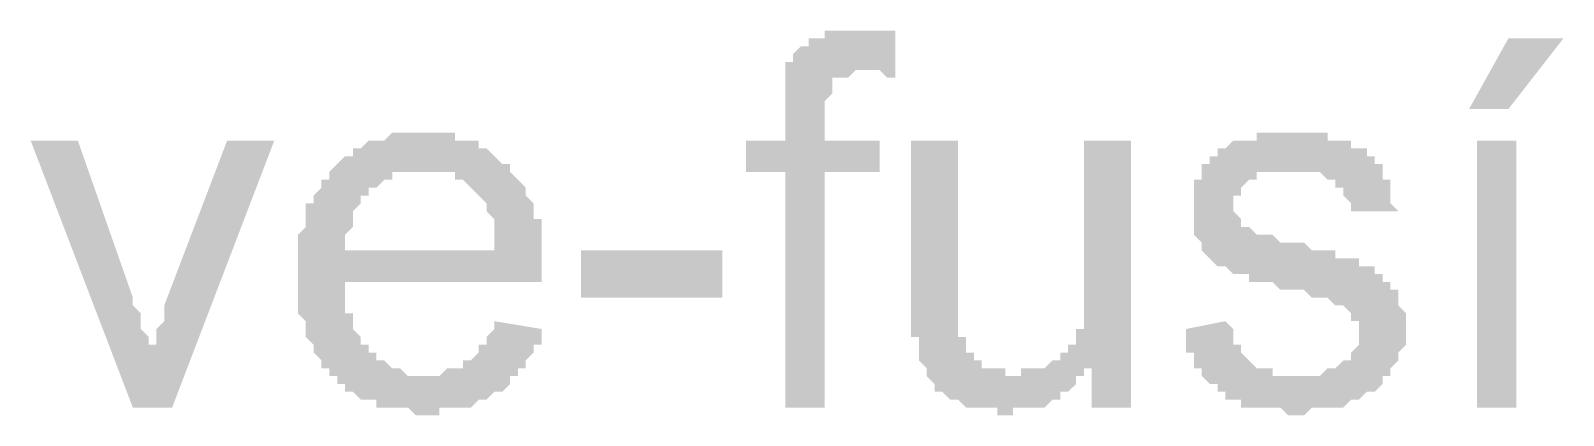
# Model space of a CAD drawing. Header units: millimetres. Extents: x 3949 to 6037, y -1956 to 1273.
# Drawn here: x 4833.59 to 4843.11, y -1657.75 to -1655.36 of the extents above; entities that cross this region are included whole.
import ezdxf

# ---------------------------------------------------------------- set-up
doc = ezdxf.new("R2010")
doc.units = ezdxf.units.MM
doc.layers.add('PADRÃO DE ENTRADA', color=7, linetype='Continuous', lineweight=0)

msp = doc.modelspace()

# ---------------------------------------------------------------- hatches: boundary and pattern name
at = {"layer": 'PADRÃO DE ENTRADA', "transparency": 33554559}
for points in [[(4838.2795, -1657.7039), (4838.2795, -1656.2393), (4838.0354, -1656.2393), (4838.0354, -1656.044), (4838.2795, -1656.044), (4838.2795, -1655.8487), (4838.2795, -1655.7999), (4838.2795, -1655.7999), (4838.2795, -1655.7511), (4838.2795, -1655.7023), (4838.2795, -1655.7023), (4838.2795, -1655.6535), (4838.2795, -1655.6046), (4838.2795, -1655.6046), (4838.2795, -1655.5558), (4838.3283, -1655.5558), (4838.3283, -1655.507), (4838.3283, -1655.507), (4838.3771, -1655.4582), (4838.3771, -1655.4582), (4838.426, -1655.4582), (4838.426, -1655.4094), (4838.4748, -1655.4094), (4838.4748, -1655.4094), (4838.5236, -1655.4094), (4838.5236, -1655.3605), (4838.5724, -1655.3605), (4838.6212, -1655.3605), (4838.6212, -1655.3605), (4838.6701, -1655.3605), (4838.7189, -1655.3605), (4838.7189, -1655.3605), (4838.7677, -1655.3605), (4838.7677, -1655.3605), (4838.8165, -1655.3605), (4838.8165, -1655.3605), (4838.8654, -1655.3605), (4838.9142, -1655.3605), (4838.963, -1655.3605), (4838.963, -1655.4094), (4838.963, -1655.4094), (4838.963, -1655.6535), (4838.9142, -1655.6535), (4838.8654, -1655.6046), (4838.8654, -1655.6046), (4838.8165, -1655.6046), (4838.7677, -1655.6046), (4838.7677, -1655.6046), (4838.7189, -1655.6046), (4838.7189, -1655.6046), (4838.6701, -1655.6535), (4838.6212, -1655.6535), (4838.6212, -1655.6535), (4838.6212, -1655.6535), (4838.5724, -1655.6535), (4838.5724, -1655.7023), (4838.5724, -1655.7023), (4838.5724, -1655.7511), (4838.5724, -1655.7511), (4838.5236, -1655.7999), (4838.5236, -1655.8487), (4838.5236, -1655.8976), (4838.5236, -1656.044), (4838.8654, -1656.044), (4838.8654, -1656.2393), (4838.5236, -1656.2393), (4838.5236, -1657.7039)], [(4840.7693, -1657.2157), (4841.0135, -1657.1669), (4841.0135, -1657.1669), (4841.0623, -1657.2157), (4841.0623, -1657.2645), (4841.0623, -1657.2645), (4841.0623, -1657.3134), (4841.1111, -1657.3134), (4841.1111, -1657.3622), (4841.1111, -1657.3622), (4841.1599, -1657.411), (4841.1599, -1657.411), (4841.1599, -1657.411), (4841.2087, -1657.4598), (4841.2087, -1657.4598), (4841.2576, -1657.4598), (4841.3064, -1657.4598), (4841.3064, -1657.5086), (4841.3552, -1657.5086), (4841.404, -1657.5086), (4841.404, -1657.5086), (4841.4528, -1657.5086), (4841.4528, -1657.5086), (4841.5017, -1657.5086), (4841.5505, -1657.5086), (4841.5505, -1657.5086), (4841.5993, -1657.5086), (4841.6481, -1657.4598), (4841.6481, -1657.4598), (4841.6969, -1657.4598), (4841.6969, -1657.4598), (4841.7458, -1657.411), (4841.7458, -1657.411), (4841.7946, -1657.411), (4841.7946, -1657.3622), (4841.7946, -1657.3622), (4841.8434, -1657.3134), (4841.8434, -1657.3134), (4841.8434, -1657.2645), (4841.8434, -1657.2157), (4841.8434, -1657.2157), (4841.8434, -1657.1669), (4841.7946, -1657.1669), (4841.7946, -1657.1181), (4841.7946, -1657.1181), (4841.7458, -1657.0693), (4841.7458, -1657.0693), (4841.7458, -1657.0693), (4841.6969, -1657.0693), (4841.6969, -1657.0693), (4841.6481, -1657.0204), (4841.5993, -1657.0204), (4841.5993, -1657.0204), (4841.5505, -1657.0204), (4841.5017, -1656.9716), (4841.4528, -1656.9716), (4841.404, -1656.9716), (4841.404, -1656.9716), (4841.3552, -1656.9716), (4841.3064, -1656.9228), (4841.2576, -1656.9228), (4841.2576, -1656.9228), (4841.2087, -1656.9228), (4841.1599, -1656.9228), (4841.1599, -1656.874), (4841.1111, -1656.874), (4841.1111, -1656.874), (4841.0623, -1656.874), (4841.0623, -1656.874), (4841.0623, -1656.874), (4841.0623, -1656.874), (4841.0135, -1656.8252), (4840.9646, -1656.8252), (4840.9646, -1656.8252), (4840.9158, -1656.7763), (4840.9158, -1656.7763), (4840.867, -1656.7275), (4840.867, -1656.7275), (4840.867, -1656.6787), (4840.867, -1656.6787), (4840.8182, -1656.6299), (4840.8182, -1656.6299), (4840.8182, -1656.5811), (4840.8182, -1656.5322), (4840.8182, -1656.5322), (4840.8182, -1656.4834), (4840.8182, -1656.4834), (4840.8182, -1656.4346), (4840.8182, -1656.3858), (4840.8182, -1656.3858), (4840.8182, -1656.337), (4840.8182, -1656.337), (4840.8182, -1656.2881), (4840.867, -1656.2881), (4840.867, -1656.2393), (4840.867, -1656.1905), (4840.9158, -1656.1905), (4840.9158, -1656.1417), (4840.9646, -1656.1417), (4840.9646, -1656.1417), (4840.9646, -1656.0928), (4841.0135, -1656.0928), (4841.0135, -1656.0928), (4841.0623, -1656.044), (4841.1111, -1656.044), (4841.1111, -1656.044), (4841.1599, -1656.044), (4841.1599, -1656.044), (4841.2087, -1656.044), (4841.2087, -1655.9952), (4841.2576, -1655.9952), (4841.3064, -1655.9952), (4841.3064, -1655.9952), (4841.3552, -1655.9952), (4841.404, -1655.9952), (4841.404, -1655.9952), (4841.4528, -1655.9952), (4841.5017, -1655.9952), (4841.5017, -1655.9952), (4841.5505, -1655.9952), (4841.5993, -1655.9952), (4841.5993, -1655.9952), (4841.6481, -1655.9952), (4841.6481, -1656.044), (4841.6969, -1656.044), (4841.7458, -1656.044), (4841.7458, -1656.044), (4841.7946, -1656.044), (4841.7946, -1656.0928), (4841.8434, -1656.0928), (4841.8922, -1656.0928), (4841.8922, -1656.1417), (4841.941, -1656.1417), (4841.941, -1656.1905), (4841.941, -1656.1905), (4841.9899, -1656.1905), (4841.9899, -1656.2393), (4841.9899, -1656.2393), (4841.9899, -1656.2881), (4842.0387, -1656.2881), (4842.0387, -1656.337), (4842.0387, -1656.3858), (4842.0387, -1656.3858), (4842.0387, -1656.4346), (4842.0875, -1656.4834), (4841.7946, -1656.4834), (4841.7946, -1656.4834), (4841.7946, -1656.4346), (4841.7458, -1656.3858), (4841.7458, -1656.3858), (4841.7458, -1656.337), (4841.6969, -1656.337), (4841.6969, -1656.2881), (4841.6969, -1656.2881), (4841.6481, -1656.2881), (4841.6481, -1656.2881), (4841.5993, -1656.2393), (4841.5993, -1656.2393), (4841.5505, -1656.2393), (4841.5017, -1656.2393), (4841.5017, -1656.2393), (4841.4528, -1656.2393), (4841.4528, -1656.2393), (4841.404, -1656.2393), (4841.3552, -1656.2393), (4841.3064, -1656.2393), (4841.2576, -1656.2393), (4841.2576, -1656.2393), (4841.2087, -1656.2393), (4841.2087, -1656.2881), (4841.1599, -1656.2881), (4841.1599, -1656.2881), (4841.1599, -1656.2881), (4841.1111, -1656.337), (4841.1111, -1656.337), (4841.1111, -1656.3858), (4841.0623, -1656.3858), (4841.0623, -1656.4346), (4841.0623, -1656.4346), (4841.0623, -1656.4834), (4841.0623, -1656.4834), (4841.1111, -1656.5322), (4841.1111, -1656.5322), (4841.1111, -1656.5811), (4841.1599, -1656.5811), (4841.1599, -1656.5811), (4841.2087, -1656.6299), (4841.2087, -1656.6299), (4841.2087, -1656.6299), (4841.2576, -1656.6299), (4841.2576, -1656.6299), (4841.3064, -1656.6299), (4841.3064, -1656.6299), (4841.3552, -1656.6787), (4841.404, -1656.6787), (4841.4528, -1656.6787), (4841.4528, -1656.6787), (4841.5017, -1656.6787), (4841.5505, -1656.7275), (4841.5993, -1656.7275), (4841.5993, -1656.7275), (4841.6481, -1656.7275), (4841.6969, -1656.7275), (4841.6969, -1656.7763), (4841.7458, -1656.7763), (4841.7946, -1656.7763), (4841.7946, -1656.7763), (4841.8434, -1656.7763), (4841.8434, -1656.8252), (4841.8434, -1656.8252), (4841.8922, -1656.8252), (4841.8922, -1656.8252), (4841.941, -1656.8252), (4841.941, -1656.874), (4841.9899, -1656.874), (4841.9899, -1656.9228), (4842.0387, -1656.9228), (4842.0387, -1656.9716), (4842.0387, -1656.9716), (4842.0875, -1656.9716), (4842.0875, -1657.0204), (4842.0875, -1657.0204), (4842.0875, -1657.0693), (4842.1363, -1657.1181), (4842.1363, -1657.1181), (4842.1363, -1657.1669), (4842.1363, -1657.2157), (4842.1363, -1657.2157), (4842.1363, -1657.2157), (4842.1363, -1657.2645), (4842.1363, -1657.3134), (4842.1363, -1657.3134), (4842.0875, -1657.3622), (4842.0875, -1657.411), (4842.0875, -1657.411), (4842.0387, -1657.4598), (4842.0387, -1657.4598), (4842.0387, -1657.5086), (4841.9899, -1657.5086), (4841.9899, -1657.5575), (4841.9899, -1657.5575), (4841.941, -1657.6063), (4841.941, -1657.6063), (4841.8922, -1657.6063), (4841.8434, -1657.6551), (4841.8434, -1657.6551), (4841.7946, -1657.6551), (4841.7946, -1657.6551), (4841.7458, -1657.7039), (4841.7458, -1657.7039), (4841.6969, -1657.7039), (4841.6481, -1657.7039), (4841.6481, -1657.7039), (4841.5993, -1657.7039), (4841.5505, -1657.7039), (4841.5505, -1657.7039), (4841.5017, -1657.7527), (4841.4528, -1657.7527), (4841.4528, -1657.7527), (4841.404, -1657.7527), (4841.404, -1657.7527), (4841.3552, -1657.7039), (4841.3064, -1657.7039), (4841.2576, -1657.7039), (4841.2576, -1657.7039), (4841.2087, -1657.7039), (4841.1599, -1657.7039), (4841.1599, -1657.7039), (4841.1111, -1657.7039), (4841.1111, -1657.6551), (4841.0623, -1657.6551), (4841.0623, -1657.6551), (4841.0135, -1657.6551), (4841.0135, -1657.6063), (4840.9646, -1657.6063), (4840.9646, -1657.6063), (4840.9646, -1657.5575), (4840.9158, -1657.5575), (4840.9158, -1657.5575), (4840.867, -1657.5086), (4840.867, -1657.5086), (4840.867, -1657.4598), (4840.8182, -1657.4598), (4840.8182, -1657.411), (4840.8182, -1657.3622), (4840.7693, -1657.3622), (4840.7693, -1657.3134), (4840.7693, -1657.3134), (4840.7693, -1657.2645), (4840.7693, -1657.2157), (4840.7693, -1657.2157)], [(4834.2274, -1657.7039), (4833.5927, -1656.044), (4833.8857, -1656.044), (4834.2274, -1657.0204), (4834.2274, -1657.0693), (4834.2274, -1657.0693), (4834.2762, -1657.1181), (4834.2762, -1657.1669), (4834.2762, -1657.1669), (4834.2762, -1657.2157), (4834.2762, -1657.2157), (4834.325, -1657.2645), (4834.325, -1657.3134), (4834.325, -1657.3134), (4834.325, -1657.3622), (4834.325, -1657.3134), (4834.3739, -1657.3134), (4834.3739, -1657.2645), (4834.3739, -1657.2645), (4834.3739, -1657.2157), (4834.3739, -1657.2157), (4834.4227, -1657.1669), (4834.4227, -1657.1181), (4834.4227, -1657.1181), (4834.4227, -1657.0693), (4834.4227, -1657.0693), (4834.8133, -1656.044), (4835.1062, -1656.044), (4834.4715, -1657.7039)], [(4840.1835, -1657.7039), (4840.1835, -1657.4598), (4840.1347, -1657.4598), (4840.1347, -1657.5086), (4840.0859, -1657.5086), (4840.0859, -1657.5575), (4840.0859, -1657.5575), (4840.037, -1657.6063), (4840.037, -1657.6063), (4839.9882, -1657.6063), (4839.9882, -1657.6551), (4839.9394, -1657.6551), (4839.9394, -1657.6551), (4839.8906, -1657.7039), (4839.8418, -1657.7039), (4839.8418, -1657.7039), (4839.7929, -1657.7039), (4839.7929, -1657.7039), (4839.7441, -1657.7039), (4839.6953, -1657.7039), (4839.6953, -1657.7527), (4839.6465, -1657.7527), (4839.6465, -1657.7527), (4839.5977, -1657.7527), (4839.5977, -1657.7039), (4839.5488, -1657.7039), (4839.5, -1657.7039), (4839.5, -1657.7039), (4839.4512, -1657.7039), (4839.4024, -1657.7039), (4839.4024, -1657.7039), (4839.3536, -1657.6551), (4839.3536, -1657.6551), (4839.3047, -1657.6551), (4839.2559, -1657.6063), (4839.2559, -1657.6063), (4839.2071, -1657.6063), (4839.2071, -1657.5575), (4839.2071, -1657.5575), (4839.1583, -1657.5086), (4839.1583, -1657.5086), (4839.1583, -1657.4598), (4839.1583, -1657.4598), (4839.1095, -1657.411), (4839.1095, -1657.411), (4839.1095, -1657.3622), (4839.1095, -1657.3134), (4839.1095, -1657.3134), (4839.1095, -1657.3134), (4839.1095, -1657.2645), (4839.0606, -1657.2645), (4839.0606, -1657.2157), (4839.0606, -1657.1669), (4839.0606, -1657.1669), (4839.0606, -1657.1181), (4839.0606, -1657.0693), (4839.0606, -1657.0693), (4839.0606, -1656.044), (4839.3536, -1656.044), (4839.3536, -1656.9716), (4839.3536, -1657.0204), (4839.3536, -1657.0204), (4839.3536, -1657.0693), (4839.3536, -1657.1181), (4839.3536, -1657.1669), (4839.3536, -1657.1669), (4839.3536, -1657.2157), (4839.3536, -1657.2157), (4839.3536, -1657.2645), (4839.3536, -1657.2645), (4839.4024, -1657.2645), (4839.4024, -1657.3134), (4839.4024, -1657.3622), (4839.4512, -1657.3622), (4839.4512, -1657.411), (4839.4512, -1657.411), (4839.5, -1657.411), (4839.5, -1657.4598), (4839.5488, -1657.4598), (4839.5488, -1657.4598), (4839.5977, -1657.4598), (4839.6465, -1657.4598), (4839.6465, -1657.5086), (4839.6953, -1657.5086), (4839.6953, -1657.5086), (4839.7441, -1657.5086), (4839.7441, -1657.4598), (4839.7929, -1657.4598), (4839.8418, -1657.4598), (4839.8418, -1657.4598), (4839.8906, -1657.4598), (4839.8906, -1657.4598), (4839.9394, -1657.411), (4839.9882, -1657.411), (4839.9882, -1657.3622), (4840.037, -1657.3622), (4840.037, -1657.3622), (4840.037, -1657.3134), (4840.0859, -1657.3134), (4840.0859, -1657.2645), (4840.0859, -1657.2645), (4840.0859, -1657.2157), (4840.1347, -1657.2157), (4840.1347, -1657.1669), (4840.1347, -1657.1669), (4840.1347, -1657.1181), (4840.1347, -1657.0693), (4840.1347, -1657.0693), (4840.1347, -1657.0204), (4840.1347, -1656.9716), (4840.1347, -1656.9228), (4840.1347, -1656.9228), (4840.1347, -1656.044), (4840.4276, -1656.044), (4840.4276, -1657.7039)]]:
    msp.add_hatch(color=7, dxfattribs=at).paths.add_polyline_path(points)
h = msp.add_hatch(color=7, dxfattribs=at)
h.paths.add_polyline_path([(4836.4731, -1657.1669), (4836.7661, -1657.2157), (4836.7661, -1657.2157), (4836.7661, -1657.2645), (4836.7661, -1657.3134), (4836.7172, -1657.3134), (4836.7172, -1657.3622), (4836.7172, -1657.3622), (4836.6684, -1657.411), (4836.6684, -1657.411), (4836.6684, -1657.4598), (4836.6196, -1657.4598), (4836.6196, -1657.5086), (4836.5708, -1657.5086), (4836.5708, -1657.5575), (4836.5708, -1657.5575), (4836.522, -1657.6063), (4836.522, -1657.6063), (4836.4731, -1657.6063), (4836.4731, -1657.6063), (4836.4243, -1657.6551), (4836.4243, -1657.6551), (4836.3755, -1657.6551), (4836.3755, -1657.6551), (4836.3267, -1657.7039), (4836.3267, -1657.7039), (4836.2779, -1657.7039), (4836.229, -1657.7039), (4836.229, -1657.7039), (4836.1802, -1657.7039), (4836.1314, -1657.7039), (4836.1314, -1657.7527), (4836.0826, -1657.7527), (4836.0338, -1657.7527), (4836.0338, -1657.7527), (4835.9849, -1657.7527), (4835.9849, -1657.7527), (4835.9361, -1657.7039), (4835.8873, -1657.7039), (4835.8873, -1657.7039), (4835.8385, -1657.7039), (4835.7897, -1657.7039), (4835.7897, -1657.7039), (4835.7408, -1657.7039), (4835.7408, -1657.6551), (4835.692, -1657.6551), (4835.692, -1657.6551), (4835.6432, -1657.6551), (4835.5944, -1657.6063), (4835.5944, -1657.6063), (4835.5456, -1657.6063), (4835.5456, -1657.5575), (4835.4967, -1657.5575), (4835.4967, -1657.5575), (4835.4967, -1657.5086), (4835.4479, -1657.5086), (4835.4479, -1657.5086), (4835.4479, -1657.4598), (4835.3991, -1657.4598), (4835.3991, -1657.411), (4835.3991, -1657.411), (4835.3503, -1657.3622), (4835.3503, -1657.3622), (4835.3503, -1657.3134), (4835.3503, -1657.3134), (4835.3015, -1657.2645), (4835.3015, -1657.2157), (4835.3015, -1657.2157), (4835.3015, -1657.1669), (4835.3015, -1657.1669), (4835.2526, -1657.1181), (4835.2526, -1657.0693), (4835.2526, -1657.0693), (4835.2526, -1657.0204), (4835.2526, -1656.9716), (4835.2526, -1656.9228), (4835.2526, -1656.9228), (4835.2526, -1656.874), (4835.2526, -1656.8252), (4835.2526, -1656.8252), (4835.2526, -1656.7763), (4835.2526, -1656.7275), (4835.2526, -1656.6787), (4835.2526, -1656.6787), (4835.2526, -1656.6299), (4835.3015, -1656.5811), (4835.3015, -1656.5811), (4835.3015, -1656.5322), (4835.3015, -1656.5322), (4835.3015, -1656.4834), (4835.3015, -1656.4346), (4835.3503, -1656.4346), (4835.3503, -1656.3858), (4835.3503, -1656.3858), (4835.3991, -1656.337), (4835.3991, -1656.337), (4835.3991, -1656.2881), (4835.4479, -1656.2881), (4835.4479, -1656.2393), (4835.4479, -1656.2393), (4835.4479, -1656.2393), (4835.4967, -1656.1905), (4835.4967, -1656.1905), (4835.5456, -1656.1417), (4835.5456, -1656.1417), (4835.5944, -1656.1417), (4835.5944, -1656.0928), (4835.6432, -1656.0928), (4835.6432, -1656.0928), (4835.692, -1656.044), (4835.692, -1656.044), (4835.7408, -1656.044), (4835.7897, -1656.044), (4835.7897, -1656.044), (4835.8385, -1655.9952), (4835.8873, -1655.9952), (4835.8873, -1655.9952), (4835.9361, -1655.9952), (4835.9849, -1655.9952), (4835.9849, -1655.9952), (4836.0338, -1655.9952), (4836.0338, -1655.9952), (4836.0826, -1655.9952), (4836.0826, -1655.9952), (4836.1314, -1655.9952), (4836.1802, -1655.9952), (4836.1802, -1655.9952), (4836.229, -1655.9952), (4836.229, -1656.044), (4836.2779, -1656.044), (4836.3267, -1656.044), (4836.3267, -1656.044), (4836.3755, -1656.044), (4836.3755, -1656.0928), (4836.4243, -1656.0928), (4836.4243, -1656.0928), (4836.4731, -1656.1417), (4836.4731, -1656.1417), (4836.522, -1656.1905), (4836.522, -1656.1905), (4836.5708, -1656.1905), (4836.5708, -1656.2393), (4836.5708, -1656.2393), (4836.6196, -1656.2881), (4836.6196, -1656.2881), (4836.6196, -1656.2881), (4836.6684, -1656.337), (4836.6684, -1656.337), (4836.6684, -1656.3858), (4836.7172, -1656.4346), (4836.7172, -1656.4346), (4836.7172, -1656.4834), (4836.7172, -1656.4834), (4836.7172, -1656.5322), (4836.7661, -1656.5322), (4836.7661, -1656.5811), (4836.7661, -1656.6299), (4836.7661, -1656.6299), (4836.7661, -1656.6787), (4836.7661, -1656.7275), (4836.7661, -1656.7763), (4836.7661, -1656.7763), (4836.7661, -1656.8252), (4836.7661, -1656.874), (4836.7661, -1656.874), (4836.7661, -1656.9228), (4836.7661, -1656.9228), (4835.5456, -1656.9228), (4835.5456, -1656.9716), (4835.5456, -1657.0204), (4835.5456, -1657.0204), (4835.5456, -1657.0693), (4835.5456, -1657.1181), (4835.5944, -1657.1181), (4835.5944, -1657.1669), (4835.5944, -1657.2157), (4835.5944, -1657.2157), (4835.6432, -1657.2645), (4835.6432, -1657.2645), (4835.6432, -1657.3134), (4835.692, -1657.3134), (4835.692, -1657.3622), (4835.692, -1657.3622), (4835.7408, -1657.3622), (4835.7408, -1657.411), (4835.7897, -1657.411), (4835.7897, -1657.411), (4835.8385, -1657.4598), (4835.8385, -1657.4598), (4835.8873, -1657.4598), (4835.8873, -1657.4598), (4835.9361, -1657.5086), (4835.9849, -1657.5086), (4835.9849, -1657.5086), (4836.0338, -1657.5086), (4836.0338, -1657.5086), (4836.0826, -1657.5086), (4836.1314, -1657.5086), (4836.1314, -1657.5086), (4836.1802, -1657.4598), (4836.229, -1657.4598), (4836.229, -1657.4598), (4836.2779, -1657.4598), (4836.2779, -1657.411), (4836.3267, -1657.411), (4836.3267, -1657.411), (4836.3755, -1657.3622), (4836.3755, -1657.3622), (4836.3755, -1657.3134), (4836.4243, -1657.3134), (4836.4243, -1657.2645), (4836.4243, -1657.2645), (4836.4731, -1657.2157), (4836.4731, -1657.2157), (4836.4731, -1657.1669), (4836.4731, -1657.1669)], flags=0)
h.paths.add_polyline_path([(4835.5456, -1656.7275), (4836.4731, -1656.7275), (4836.4731, -1656.6787), (4836.4731, -1656.6299), (4836.4731, -1656.5811), (4836.4731, -1656.5811), (4836.4731, -1656.5322), (4836.4243, -1656.4834), (4836.4243, -1656.4834), (4836.4243, -1656.4346), (4836.4243, -1656.4346), (4836.3755, -1656.3858), (4836.3755, -1656.3858), (4836.3755, -1656.3858), (4836.3267, -1656.337), (4836.3267, -1656.337), (4836.2779, -1656.2881), (4836.2779, -1656.2881), (4836.229, -1656.2881), (4836.229, -1656.2393), (4836.1802, -1656.2393), (4836.1314, -1656.2393), (4836.1314, -1656.2393), (4836.0826, -1656.2393), (4836.0826, -1656.2393), (4836.0338, -1656.2393), (4835.9849, -1656.2393), (4835.9849, -1656.2393), (4835.9361, -1656.2393), (4835.8873, -1656.2393), (4835.8873, -1656.2393), (4835.8385, -1656.2393), (4835.8385, -1656.2881), (4835.7897, -1656.2881), (4835.7897, -1656.2881), (4835.7408, -1656.337), (4835.7408, -1656.337), (4835.692, -1656.337), (4835.692, -1656.3858), (4835.6432, -1656.3858), (4835.6432, -1656.4346), (4835.6432, -1656.4346), (4835.5944, -1656.4834), (4835.5944, -1656.4834), (4835.5944, -1656.5322), (4835.5944, -1656.5811), (4835.5944, -1656.5811), (4835.5456, -1656.6299), (4835.5456, -1656.6787), (4835.5456, -1656.6787), (4835.5456, -1656.7275)], flags=0)

# ---------------------------------------------------------------- linework, layer by layer
at = {"layer": 'PADRÃO DE ENTRADA', "color": 7, "lineweight": 0, "transparency": 33554559}
for points in [[(4842.5269, -1655.8487), (4842.771, -1655.4094), (4842.771, -1655.8487), (4843.1127, -1655.4094)], [(4842.5757, -1657.7039), (4842.5757, -1656.044), (4842.8198, -1657.7039), (4842.8198, -1656.044)], [(4837.0102, -1657.0204), (4837.0102, -1656.7275), (4837.8889, -1657.0204), (4837.8889, -1656.7275)]]:
    msp.add_solid(points, dxfattribs=at)

doc.saveas('drawing.dxf')
